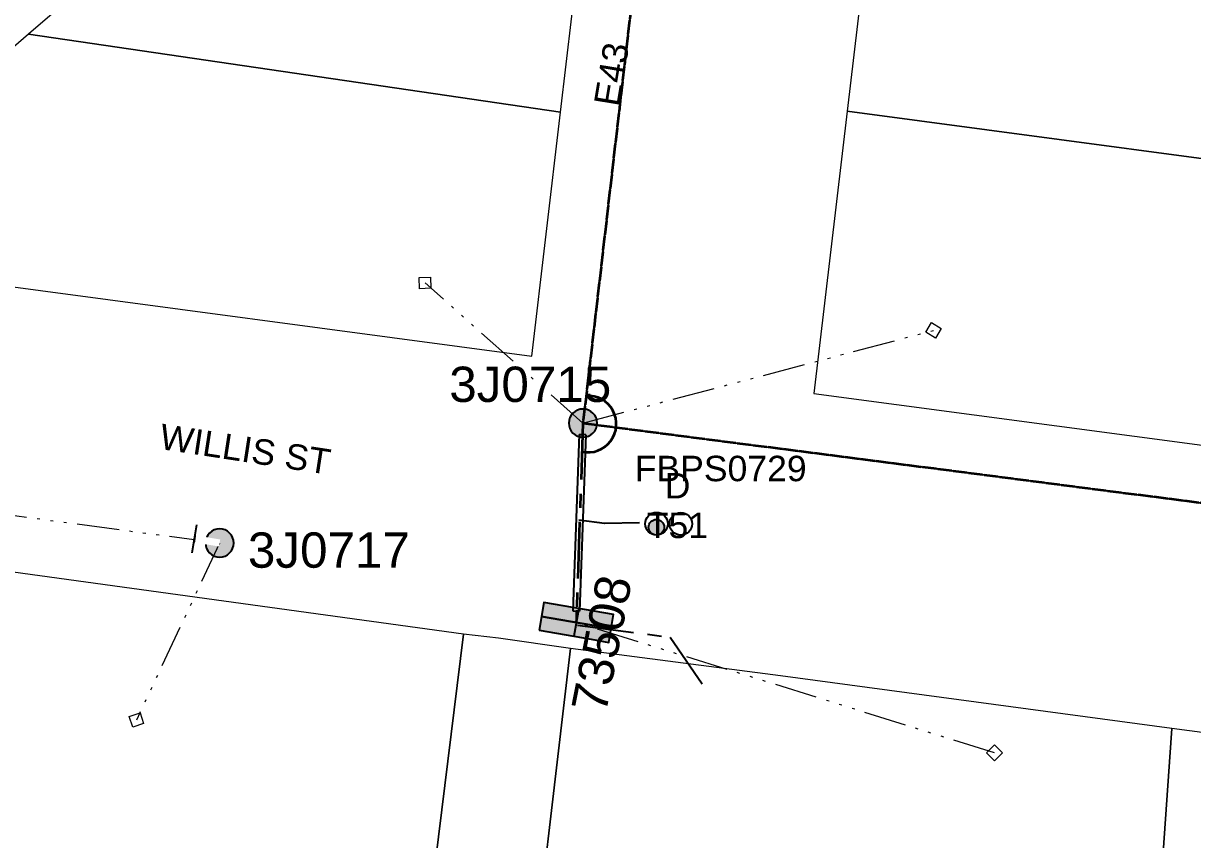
# Model space of a CAD drawing. Header units: metres. Extents: x 244561 to 254068, y 6159332 to 6162744.
# Drawn here: x 251149 to 251231.7, y 6161143.7 to 6161201.5 of the extents above; entities that cross this region are included whole.
import ezdxf
from ezdxf.enums import TextEntityAlignment as Align

# ---------------------------------------------------------------- set-up
doc = ezdxf.new("R2010")
doc.units = ezdxf.units.M
for name, pattern in [('Cable Exist OH', [1, 1, 0]), ('Cable Exist UG', [7, 4, -1, 1, -1]), ('PHANTOMX2', [6.6, 3, -0.75, 0.2, -0.75, 0.2, -0.75, 0.2, -0.75])]:
    doc.linetypes.add(name, pattern=pattern)
doc.layers.get('0').update_dxf_attribs({"color": 6})
for name, color, linetype, lineweight in [('_User_LV_Exist', 5, 'Continuous', 35), ('Cadastre Developer_SP_NEW', 92, 'Continuous', 15), ('Cadastre Land Parcels_SP_EXT', 118, 'Continuous', 15), ('Cadastre Roads_SP_EXT', 218, 'Continuous', 15), ('Mains_LV_EXT', 163, 'Continuous', 25), ('Services_SP_EXT', 42, 'PHANTOMX2', 20)]:
    doc.layers.add(name, color=color, linetype=linetype, lineweight=lineweight)
for name, color, linetype in [('Duct_SP_EXT', 30, 'Continuous'), ('OH_Details_SP_MISC', 7, 'Continuous'), ('SupportsOH_SP_TR_HV_LV_SL_EXT', 7, 'Continuous'), ('SupportsUG_SP_LV_EXT', 7, 'Continuous'), ('Trench_SP_EXT', 7, 'Continuous')]:
    doc.layers.add(name, color=color, linetype=linetype)
doc.styles.add('iecARIAL', font='arial.ttf', dxfattribs={"height": 2})
doc.styles.add('POLE_LABEL', font='arial.ttf', dxfattribs={"height": 2})
doc.styles.get("Standard").update_dxf_attribs({"font": 'arial.ttf'})

# ---------------------------------------------------------------- blocks, each defined once
blk = doc.blocks.new('PILLAR_EXT')
blk.add_hatch(color=256).paths.add_polyline_path([(-2.5, 1), (-2.5, -1), (2.5, -1), (2.5, 1)])
for p, q in [((0, 1), (0, -1)), ((-2.5, 0), (2.5, 0))]:
    blk.add_line(p, q)
at = {"ltscale": 10}
blk.add_line((2.5, 0), (-2.5, 0), dxfattribs=at)
blk.add_lwpolyline([(-2.5, -1), (-1.25, -1), (1.25, -1), (2.5, -1), (2.5, 1), (-2.5, 1)], close=True)
at = {"width": 0.9, "flags": 8}
blk.add_attdef('ASSET_NUM', text='', height=2, rotation=90, dxfattribs=at).set_placement((-2, 4), align=Align.MIDDLE_LEFT)
for tag, p, flags in [('OWNED_BY', (0, -0.2), 9), ('STATE', (0, -0.4), 9), ('SUPPORT_TYPE', (0, -0.6), 9), ('USAGE', (0, -0.8), 9), ('LEGEND', (0, -1), 9), ('STREETNAME', (0, -1.8), 9), ('LOCATION', (0, -1.2), 9), ('NOTES', (0, -1.4), 9), ('PARENT', (0, -1.6), 9), ('SUBURB', (0, -2), 1)]:
    blk.add_attdef(tag, p, '', height=0.2, dxfattribs=dict(flags=flags))
blk = doc.blocks.new('DUCT_EXT')
blk.add_circle((0, 0.8), 0.8)
at = {"flags": 1}
blk.add_attdef('Z', (0, 0), '', height=0.2, dxfattribs=at)
at = {"flags": 9}
for tag, p in [('DUCT_CODE', (0, 0)), ('XSECT_TYPE', (0, -0.2)), ('STATE', (0, -0.6)), ('FB_REFERENCE', (0, -0.4)), ('NOTES', (0, -0.8))]:
    blk.add_attdef(tag, text='', height=0.2, dxfattribs=at).set_placement(p, align=Align.MIDDLE_LEFT)
blk = doc.blocks.new('CCP_EXT')
at = {"flags": 9}
for tag, p in [('USAGE', (0, -1.2)), ('LEGEND', (0, -1.4)), ('LIFE_SUPPORT', (0, -1.6)), ('STATE', (0, -1.8)), ('NOTES', (0, -2))]:
    blk.add_attdef(tag, text='', height=0.2, dxfattribs=at).set_placement(p, align=Align.MIDDLE_LEFT)
blk.add_wipeout([(0, 0.566), (0.566, 0), (0, -0.566), (-0.566, 0)])
blk.add_lwpolyline([(-0.566, 0), (0, 0.566), (0.566, 0), (0, -0.566), (-0.566, 0)])
at = {"flags": 1}
blk.add_attdef('Z', (0, 0), '', height=0.2, dxfattribs=at)
at = {"flags": 9}
for tag, p in [('CCP_TYPE', (0, 0)), ('OPERATING_VOLTAGE', (0, -0.6)), ('ORIENTATION', (0, -0.8)), ('CONSTRUCTED_VOLTAGE', (0, -0.2)), ('NO_PHASES', (0, -0.4)), ('OWNED_BY', (0, -1))]:
    blk.add_attdef(tag, text='', height=0.2, dxfattribs=at).set_placement(p, align=Align.MIDDLE_LEFT)
blk = doc.blocks.new('POLE_EXT')
blk.add_hatch(color=256).paths.add_polyline_path([(-1, 0, 1), (1, 0, 1)])
blk.add_lwpolyline([(-1, 0, 1), (1, 0, 1)], format="xyb", close=True)
at = {"flags": 8}
blk.add_attdef('pNumber', text='', height=2, dxfattribs=at).set_placement((2.5, 2.5), align=Align.MIDDLE_CENTER)
at = {"style": 'POLE_LABEL', "flags": 9}
for tag, p in [('STRUCTURE_PLANT_NUMBER', (1.355, 0.028)), ('STREET_CODE', (1.355, -0.2))]:
    blk.add_attdef(tag, text='', height=0.2, dxfattribs=at).set_placement(p, align=Align.MIDDLE_LEFT)
at = {"flags": 9}
for tag, p in [('OWNED_BY', (1.355, -0.4)), ('SPECIAL_USE', (1.355, -0.8)), ('PARENT', (1.355, -0.6)), ('cLV', (1.355, -1.4)), ('STATE', (1.355, -1)), ('hDepth', (1.355, -1.6)), ('USAGE', (1.355, -1.2)), ('cHV', (1.355, -2)), ('hDia', (1.355, -1.8)), ('LBRACKET', (1.355, -2.2)), ('LExisting', (1.355, -2.4)), ('cLinedev', (1.355, -3.4)), ('LANTNUMBER', (1.355, -2.6)), ('LOther', (1.355, -2.8)), ('LRemove', (1.355, -3)), ('LEGEND', (1.355, -3.2)), ('pExisting', (1.355, -3.8)), ('LOCATION', (1.355, -3.6)), ('PFNUMBER', (1.355, -4)), ('NEWPFNUMBER', (1.355, -4.2)), ('pFooting', (1.355, -4.4)), ('pNew', (1.355, -4.6)), ('pRelocate', (1.355, -5)), ('pRemove', (1.355, -5.2)), ('pReplace', (1.355, -5.4)), ('pStay', (1.355, -5.6)), ('pType', (1.355, -5.8)), ('cspan', (1.355, -6)), ('STREETNAME', (1.355, -6.2)), ('SUBURB', (1.355, -6.4)), ('NOTES', (1.355, -6.6)), ('OPERATED_BY', (1.355, -7.014)), ('MAINTAINED_BY', (1.355, -6.814))]:
    blk.add_attdef(tag, text='', height=0.2, dxfattribs=at).set_placement(p, align=Align.MIDDLE_LEFT)
at = {"flags": 1}
blk.add_attdef('Z', (1.355, -7.328), '', height=0.2, dxfattribs=at)
blk = doc.blocks.new('End Shackle_EXT')
at = {"flags": 9}
for tag, p in [('ORIENTATION', (0, -0.8)), ('OWNED_BY', (0, -1)), ('STATE', (0, -1.2)), ('USAGE', (0, -1.4)), ('NOTES', (0, -1.6))]:
    blk.add_attdef(tag, text='', height=0.2, dxfattribs=at).set_placement(p, align=Align.MIDDLE_LEFT)
blk.add_wipeout([(0, 0.253), (1.815, 0.253), (1.815, -0.253), (0, -0.253)])
blk.add_line((1.815, -1), (1.815, 1))
at = {"flags": 1}
blk.add_attdef('Z', (0, 0), '', height=0.2, dxfattribs=at)
at = {"flags": 9}
for tag, p in [('CONNECTOR_TYPE', (0, 0)), ('OPERATING_VOLTAGE', (0, -0.6)), ('CONSTRUCTED_VOLTAGE', (0, -0.2)), ('NO_PHASES', (0, -0.4))]:
    blk.add_attdef(tag, text='', height=0.2, dxfattribs=at).set_placement(p, align=Align.MIDDLE_LEFT)
blk = doc.blocks.new('CABLE_LARGE_EXT')
h = blk.add_hatch(color=256)
edge = h.paths.add_edge_path()
edge.add_arc((0, 0.55), 0.55, 0, 360)
blk.add_circle((0, 0.55), 0.55)
at = {"flags": 1}
blk.add_attdef('Z', (0, 0), '', height=0.2, dxfattribs=at)
at = {"flags": 9}
for tag, p in [('COND_CODE', (0, 0)), ('XSECT_SIZE', (0, -0.6)), ('STATE', (0, -0.4)), ('FB_REFERENCE', (0, -0.2)), ('NOTES', (0, -0.8))]:
    blk.add_attdef(tag, text='', height=0.2, dxfattribs=at).set_placement(p, align=Align.MIDDLE_LEFT)

msp = doc.modelspace()

# ---------------------------------------------------------------- linework, layer by layer
at = {"layer": '_User_LV_Exist', "linetype": 'Cable Exist OH'}
for points in [[(251193.486, 6161215.9344), (251188.5523, 6161173.2045)], [(251188.5523, 6161173.2045), (251244.5433, 6161165.9891), (251299.9527, 6161158.6333)]]:
    msp.add_lwpolyline(points, dxfattribs=at)
at = {"layer": '_User_LV_Exist', "linetype": 'Continuous'}
msp.add_lwpolyline([(251188.481, 6161171.1847, 1.1528966), (251188.7753, 6161175.1356)], format="xyb", dxfattribs=at)
at = {"layer": '_User_LV_Exist', "linetype": 'Cable Exist UG'}
msp.add_lwpolyline([(251188.5523, 6161173.2045), (251188.078, 6161159.1033)], dxfattribs=at)
at = {"layer": 'Cadastre Developer_SP_NEW', "linetype": 'Continuous'}
for points in [[(251249.4668, 6161209.9375), (251209.5851, 6161215.2508), (251207.2287, 6161195.2745), (251247.1102, 6161189.9612), (251249.4668, 6161209.9375)], [(251188.5759, 6161208.8287), (251163.1336, 6161212.6047), (251149.3299, 6161200.7276), (251186.9691, 6161195.2088), (251188.5759, 6161208.8287)]]:
    msp.add_lwpolyline(points, close=True, dxfattribs=at)
at = {"layer": 'Cadastre Land Parcels_SP_EXT', "linetype": 'Continuous'}
for points in [[(251249.4668, 6161209.9375), (251209.5851, 6161215.2508), (251207.2287, 6161195.2745), (251247.1102, 6161189.9612), (251249.4668, 6161209.9375)], [(251188.5759, 6161208.8287), (251163.1336, 6161212.6047), (251149.3299, 6161200.7276), (251186.9691, 6161195.2088), (251188.5759, 6161208.8287)], [(251186.9691, 6161195.2088), (251149.3299, 6161200.7276), (251146.6482, 6161198.4201), (251145.0507, 6161183.2669), (251184.9331, 6161177.9539), (251186.9691, 6161195.2088)], [(251247.1102, 6161189.9612), (251207.2287, 6161195.2745), (251204.8714, 6161175.2973), (251244.7537, 6161169.984), (251247.1102, 6161189.9612)], [(251180.0947, 6161158.27), (251129.9211, 6161165.1921), (251118.9962, 6161166.5124), (251108.5154, 6161146.5628), (251105.4889, 6161122.3889), (251174.6192, 6161113.7024), (251180.0947, 6161158.27)], [(251226.4311, 6161097.6649), (251181.2172, 6161102.1417), (251187.6678, 6161157.2612), (251182.5759, 6161157.9777), (251180.0947, 6161158.27), (251174.6192, 6161113.7024), (251157.6772, 6160990.354), (251204.8838, 6160984.2304), (251226.4311, 6161097.6649)], [(251230.2065, 6161151.5927), (251202.515, 6161155.3211), (251187.6678, 6161157.2612), (251181.2172, 6161102.1417), (251226.4311, 6161097.6649), (251230.2065, 6161151.5927)], [(251292.7849, 6161143.3387), (251282.2785, 6161144.6944), (251230.2065, 6161151.5927), (251226.4311, 6161097.6649), (251204.8838, 6160984.2304), (251157.6772, 6160990.354), (251094.0338, 6160998.6102), (251090.5585, 6161003.1059), (251088.818, 6160989.2037), (251270.1529, 6160965.6829), (251292.7849, 6161143.3387)]]:
    msp.add_lwpolyline(points, close=True, dxfattribs=at)
at = {"layer": 'Duct_SP_EXT'}
for p, q in [((251188.2853, 6161172.4044), (251187.8244, 6161159.9144)), ((251188.2853, 6161172.4044), (251188.5251, 6161172.3955)), ((251188.7649, 6161172.3867), (251188.3041, 6161159.8967)), ((251188.7649, 6161172.3867), (251188.5251, 6161172.3955)), ((251187.8244, 6161159.9144), (251188.0642, 6161159.9055)), ((251188.3041, 6161159.8967), (251188.0642, 6161159.9055))]:
    msp.add_line(p, q, dxfattribs=at)
msp.add_lwpolyline([(251192.545, 6161166.1416), (251190.0715, 6161166.1113), (251188.2695, 6161166.3437)], dxfattribs=at)
at = {"layer": 'Mains_LV_EXT', "linetype": 'Cable Exist OH'}
for points in [[(251193.486, 6161215.9344), (251188.5523, 6161173.2045)], [(251188.5523, 6161173.2045), (251244.5433, 6161165.9891), (251299.9527, 6161158.6333)]]:
    msp.add_lwpolyline(points, dxfattribs=at)
at = {"layer": 'Mains_LV_EXT', "linetype": 'Continuous'}
msp.add_lwpolyline([(251188.481, 6161171.1847, 1.1528966), (251188.7753, 6161175.1356)], format="xyb", dxfattribs=at)
at = {"layer": 'Mains_LV_EXT', "linetype": 'Cable Exist UG'}
msp.add_lwpolyline([(251188.5523, 6161173.2045), (251188.078, 6161159.1033)], dxfattribs=at)
at = {"layer": 'Services_SP_EXT'}
msp.add_lwpolyline([(251093.8173, 6161160.2857), (251120.064, 6161170.4461), (251162.855, 6161164.7216)], dxfattribs=at)
at = {"layer": 'Trench_SP_EXT', "linetype": 'Cable Exist UG'}
for points in [[(251188.5251, 6161172.3955), (251188.5523, 6161173.2046)], [(251188.0642, 6161159.9055), (251188.0685, 6161158.973)], [(251188.1583, 6161158.9115), (251194.7213, 6161158.0539), (251197.163, 6161154.4989)]]:
    msp.add_lwpolyline(points, dxfattribs=at)

# ---------------------------------------------------------------- block references
at = {"layer": 'Duct_SP_EXT'}
for name, p in [('DUCT_EXT', (251193.7463, 6161165.2861)), ('CABLE_LARGE_EXT', (251193.7463, 6161165.2861)), ('DUCT_EXT', (251195.4665, 6161165.2779))]:
    msp.add_blockref(name, p, dxfattribs=at)
at = {"layer": 'SupportsOH_SP_TR_HV_LV_SL_EXT'}
ref = msp.add_blockref('POLE_EXT', (251188.5523, 6161173.2045), dxfattribs=at)
ref.add_attrib('ASSET_NUM', '3J0715', dxfattribs={"layer": '0', "height": 2.5, "style": 'POLE_LABEL'}).set_placement((251190.5523, 6161173.9545), align=Align.BOTTOM_RIGHT)
ref = msp.add_blockref('POLE_EXT', (251162.8551, 6161164.7216), dxfattribs=at)
ref.add_attrib('ASSET_NUM', '3J0717', dxfattribs={"layer": '0', "height": 2.5, "style": 'POLE_LABEL'}).set_placement((251164.8551, 6161165.4716), align=Align.TOP_LEFT)
at = {"layer": 'SupportsUG_SP_LV_EXT'}
ref = msp.add_blockref('PILLAR_EXT', (251188.078, 6161159.1033), dxfattribs=dict(at, rotation=350.1560393380894))
ref.add_attrib('ASSET_NUM', '73508', dxfattribs={"layer": '0', "height": 2.5, "rotation": 78.924136, "style": 'iecARIAL'}).set_placement((251189.578, 6161162.6033), align=Align.TOP_RIGHT)

# ---------------------------------------------------------------- texts
at = {"layer": 'Cadastre Roads_SP_EXT'}
msp.add_text('WILLIS ST', height=1.8, rotation=351.298409, dxfattribs=at).set_placement((251158.5215, 6161171.3908))
at = {"layer": 'Duct_SP_EXT'}
for s, p in [('FBPS0729', (251192.2102, 6161169.0951)), ('D', (251194.3362, 6161167.876)), ('T51', (251193.0633, 6161165.0662))]:
    msp.add_text(s, height=1.8, dxfattribs=at).set_placement(p)
at = {"layer": 'Mains_LV_EXT'}
msp.add_text('E43', height=1.8, rotation=80.612633, dxfattribs=at).set_placement((251191.0895, 6161195.5449))

# ---------------------------------------------------------------- next in the draw order: block references
at = {"layer": 'Services_SP_EXT'}
for p, rotation in [((251177.3804, 6161183.1325), 316.9686288710357), ((251213.3453, 6161179.7696), 193.9198971168726), ((251156.9705, 6161152.1929), 243.020534837885)]:
    msp.add_blockref('CCP_EXT', p, dxfattribs=dict(at, rotation=rotation))
msp.add_blockref('CCP_EXT', (251217.6498, 6161149.8706), dxfattribs=at)

# ---------------------------------------------------------------- next in the draw order: linework, layer by layer
at = {"layer": 'Cadastre Developer_SP_NEW', "linetype": 'Continuous'}
for points in [[(251186.9691, 6161195.2088), (251149.3299, 6161200.7276), (251146.6482, 6161198.4201), (251145.0507, 6161183.2669), (251184.9331, 6161177.9539), (251186.9691, 6161195.2088)], [(251247.1102, 6161189.9612), (251207.2287, 6161195.2745), (251204.8714, 6161175.2973), (251244.7537, 6161169.984), (251247.1102, 6161189.9612)], [(251226.4311, 6161097.6649), (251181.2172, 6161102.1417), (251187.6678, 6161157.2612), (251182.5759, 6161157.9777), (251180.0947, 6161158.27), (251174.6192, 6161113.7024), (251157.6772, 6160990.354), (251204.8838, 6160984.2304), (251226.4311, 6161097.6649)], [(251230.2065, 6161151.5927), (251202.515, 6161155.3211), (251187.6678, 6161157.2612), (251181.2172, 6161102.1417), (251226.4311, 6161097.6649), (251230.2065, 6161151.5927)], [(251292.7849, 6161143.3387), (251282.2785, 6161144.6944), (251230.2065, 6161151.5927), (251226.4311, 6161097.6649), (251204.8838, 6160984.2304), (251157.6772, 6160990.354), (251094.0338, 6160998.6102), (251090.5585, 6161003.1059), (251088.818, 6160989.2037), (251270.1529, 6160965.6829), (251292.7849, 6161143.3387)]]:
    msp.add_lwpolyline(points, close=True, dxfattribs=at)
at = {"layer": 'OH_Details_SP_MISC', "color": 7, "linetype": 'Continuous', "flags": 128}
msp.add_lwpolyline([(251200.3461, 6161266.0207), (251193.486, 6161215.9344), (251188.5523, 6161173.2042), (251244.5433, 6161165.9891), (251299.9528, 6161158.6333), (251305.0755, 6161200.8308), (251310.0284, 6161242.3901)], dxfattribs=at)
at = {"layer": 'Services_SP_EXT'}
for points in [[(251188.5523, 6161173.2046), (251177.3804, 6161183.1325)], [(251188.5523, 6161173.2046), (251213.3453, 6161179.7696)], [(251162.855, 6161164.7216), (251156.9705, 6161152.1928)], [(251217.6498, 6161149.8706), (251188.078, 6161159.1033)]]:
    msp.add_lwpolyline(points, dxfattribs=at)

# ---------------------------------------------------------------- next in the draw order: block references
at = {"layer": 'Mains_LV_EXT', "rotation": 170.537813502088}
msp.add_blockref('End Shackle_EXT', (251162.855, 6161164.7216), dxfattribs=at)

# ---------------------------------------------------------------- next in the draw order: linework, layer by layer
at = {"layer": 'Cadastre Developer_SP_NEW', "linetype": 'Continuous'}
msp.add_lwpolyline([(251180.0947, 6161158.27), (251129.9211, 6161165.1921), (251118.9962, 6161166.5124), (251108.5154, 6161146.5628), (251105.4889, 6161122.3889), (251174.6192, 6161113.7024), (251180.0947, 6161158.27)], close=True, dxfattribs=at)

doc.saveas('drawing.dxf')
